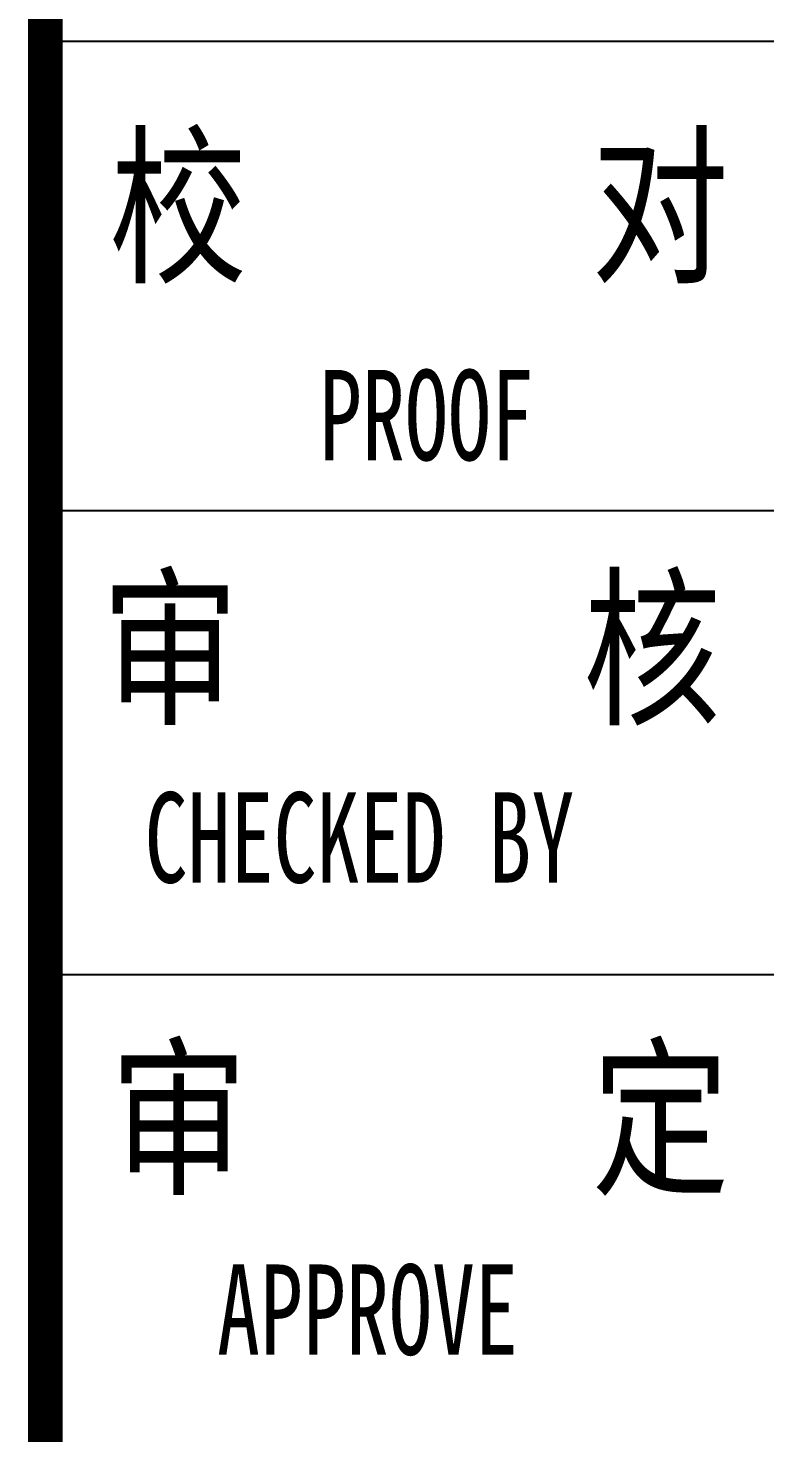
# Model space of a CAD drawing. Extents: x -266287 to 275962, y -324567 to 363765.
# Drawn here: x -82279 to -78198, y -228505 to -220727 of the extents above; entities that cross this region are included whole.
import ezdxf
from ezdxf.enums import TextEntityAlignment as Align

# ---------------------------------------------------------------- set-up
doc = ezdxf.new("R2010")
doc.units = 0
doc.header["$LTSCALE"] = 1000
doc.layers.get('0').update_dxf_attribs({"linetype": 'CONTINUOUS'})
doc.layers.add('0-TK', color=4, linetype='CONTINUOUS')
doc.layers.add('PUB_TITLE', color=4, linetype='CONTINUOUS')
doc.styles.add('-黑体', font='simhei.ttf', dxfattribs={"width": 0.8})

msp = doc.modelspace()

# ---------------------------------------------------------------- linework, layer by layer
at = {"layer": '0-TK', "const_width": 191.9817}
msp.add_lwpolyline([(-82183.49798, -238566.69496), (-82183.49798, -158566.69496)], dxfattribs=at)
at = {"layer": 'PUB_TITLE'}
for p, q in [((-82183.49798, -220798.43049), (-73764.58828, -220798.43049)), ((-82183.49798, -223398.43049), (-73764.58828, -223398.43049)), ((-82183.49798, -225966.69496), (-73764.58828, -225966.69496))]:
    msp.add_line(p, q, dxfattribs=at)

# ---------------------------------------------------------------- texts
at = {"style": '-黑体'}
for s, height, width, p in [('校     对', 700, 0.8, (-81830.66959, -221714.78495)), ('PROOF', 500, 0.7, (-80668.1462, -222869.19196)), ('审     核', 700, 0.8, (-81874.43311, -224161.38914)), ('CHECKED BY', 500, 0.7, (-81634.38099, -225207.90841))]:
    msp.add_text(s, height=height, dxfattribs=dict(at, width=width)).set_placement(p, align=Align.MIDDLE_LEFT)
for s, height, width, p in [('审     定', 700, 0.8, (-81826.67465, -227113.25985)), ('APPROVE', 500, 0.7, (-81233.03715, -228071.94857))]:
    msp.add_text(s, height=height, dxfattribs=dict(at, width=width)).set_placement(p)

doc.saveas('drawing.dxf')
